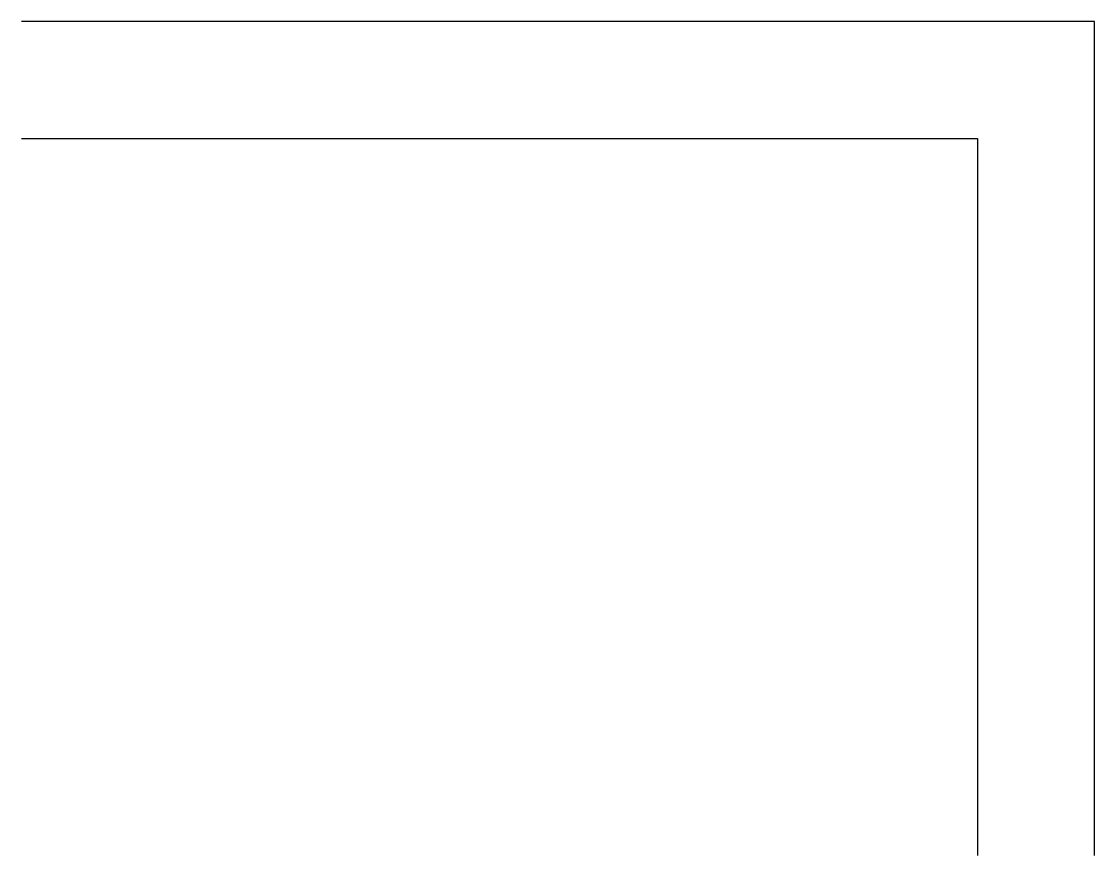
# Model space of a CAD drawing. Units: millimetres at full size, sheet at 1:100. Extents: x -9429 to 4316, y -6551 to 4133.
import ezdxf

# ---------------------------------------------------------------- set-up
doc = ezdxf.new("R2010")
doc.units = ezdxf.units.MM
doc.header["$LTSCALE"] = 100
doc.layers.add('0-0', color=7, linetype='Continuous')

msp = doc.modelspace()

# ---------------------------------------------------------------- linework, layer by layer
at = {"layer": '0-0'}
for points in [[(4316.3, -6551), (4316.3, 4132.7), (-9428.6, 4132.7)], [(-9428.6, 2632.7), (2816.3, 2632.7), (2816.3, -6551)]]:
    msp.add_lwpolyline(points, dxfattribs=at)

doc.saveas('drawing.dxf')
